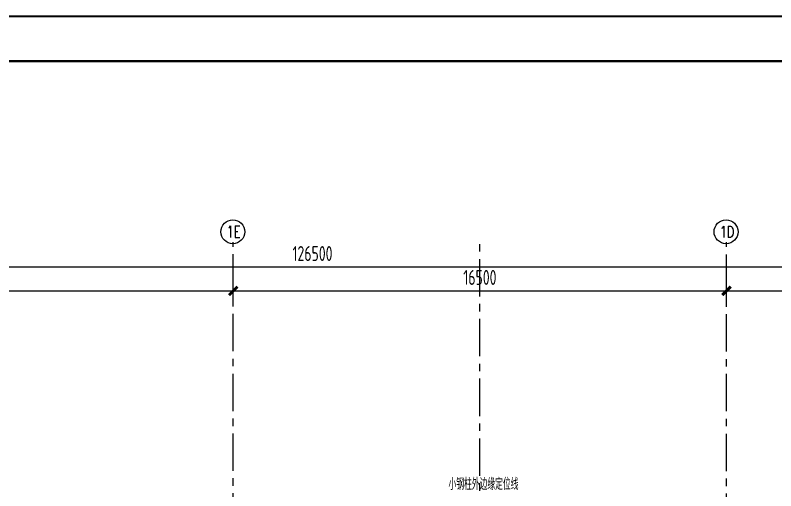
# Model space of a CAD drawing. Extents: x -1201378 to 2367219, y -619313 to 244905.
# Drawn here: x 143847 to 169291, y 228989 to 244905 of the extents above; entities that cross this region are included whole.
import ezdxf
from ezdxf.enums import TextEntityAlignment as Align

# ---------------------------------------------------------------- set-up
doc = ezdxf.new("R2010")
doc.units = 0
doc.header["$LTSCALE"] = 1000
doc.linetypes.add('CENTER', pattern=[2, 1.25, -0.25, 0.25, -0.25])
doc.layers.get('0').update_dxf_attribs({"linetype": 'CONTINUOUS'})
doc.layers.get('Defpoints').update_dxf_attribs({"linetype": 'CONTINUOUS'})
doc.layers.add('0-cxFrame', color=155, linetype='CONTINUOUS')
doc.layers.add('S-SGJ', color=21, linetype='CONTINUOUS')
for name, color, linetype, lineweight in [('0-cxText', 131, 'CONTINUOUS', 25), ('S-axis', 111, 'CONTINUOUS', 0), ('S-dote', 5, 'CENTER', 0)]:
    doc.layers.add(name, color=color, linetype=linetype, lineweight=lineweight)
doc.styles.add('_TCH_AXIS', font='COMPLEX', dxfattribs={"bigfont": 'GBCBIG'})
doc.styles.add('cx_tuming', font='simhei.ttf')
doc.styles.add('cx_tuqian1', font='')
doc.styles.add('SS1', font='tj-romans1.shx', dxfattribs={"width": 0.7, "bigfont": 'tj-hztxt1.shx'})
doc.styles.add('TSSD_Dimension', font='tssdeng.shx', dxfattribs={"width": 0.7, "bigfont": 'hztxt.shx'})
doc.styles.add('黑体', font='simhei.ttf', dxfattribs={"width": 0.8})
doc.styles.get('cx_tuqian1').set_extended_font_data('SimSun')
doc.dimstyles.new('TSSD_200_200', dxfattribs={"dimtxt": 500, "dimasz": 200, "dimexe": 200, "dimexo": 500, "dimgap": 200, "dimtad": 1, "dimdec": 0, "dimzin": 0, "dimdsep": 46, "dimtxsty": 'TSSD_Dimension', "dimblk": 'ARCHTICK', "dimcen": 0, "dimdle": 200, "dimclrt": 7, "dimadec": 0, "dimazin": 0, "dimtfac": 1, "dimtdec": 0, "dimtix": 1, "dimtmove": 2, "dimatfit": 3, "dimfxl": 1, "dimtolj": 1, "dimtzin": 0, "dimarcsym": 0})

# ---------------------------------------------------------------- blocks, each defined once
blk = doc.blocks.new('TK22.A0 L(Dragon)')
at = {"layer": '0-cxFrame', "color": 7, "const_width": 0.5}
blk.add_lwpolyline([(0, 0), (-1486, 0), (-1486, 841), (0, 841)], close=True, dxfattribs=at)
at = {"layer": '0-cxFrame', "const_width": 0.5}
blk.add_lwpolyline([(-80, 10), (-1466, 10), (-1466, 831), (-80, 831)], close=True, dxfattribs=at)
at = {"style": '黑体', "flags": 4}
blk.add_attdef('图幅', text='', height=3.3, dxfattribs=at).set_placement((-40, 3), align=Align.RIGHT)
at = {"layer": '0-cxText', "flags": 4}
for tag, height, style, p in [('建设单位', 3.5, 'cx_tuming', (-45, 240)), ('项目名称', 3.5, 'cx_tuming', (-45, 210)), ('子项名称', 3.5, 'cx_tuming', (-45, 180)), ('工程编号', 3.3, 'cx_tuqian1', (-35, 165)), ('图名1', 3.5, 'cx_tuming', (-45, 87)), ('图名2', 3.5, 'cx_tuming', (-45, 79)), ('图名3', 3.5, 'cx_tuming', (-45, 71)), ('出图日期', 3.3, 'cx_tuqian1', (-39, 60)), ('专业', 3.3, 'cx_tuqian1', (-55, 52)), ('图号', 3.3, 'cx_tuqian1', (-55, 44)), ('版次', 3.3, 'cx_tuqian1', (-20, 44))]:
    blk.add_attdef(tag, text='', height=height, dxfattribs=dict(at, style=style)).set_placement(p, align=Align.MIDDLE)
at = {"layer": 'Defpoints', "color": 6, "flags": 4}
for tag, height, style, p in [('tufu', 3.3, '黑体', (-12, 12)), ('dwfname', 4, 'cx_tuqian1', (-80, 3))]:
    blk.add_attdef(tag, text='', height=height, dxfattribs=dict(at, style=style)).set_placement(p, align=Align.RIGHT)
blk = doc.blocks.new('_ArchTick')
at = {"color": 0, "linetype": 'ByBlock', "const_width": 0.5}
blk.add_lwpolyline([(-0.71, -0.71), (0.71, 0.71)], dxfattribs=at)
blk = doc.blocks.new('*D2997')
at = {"layer": 'Defpoints', "color": 0, "transparency": 16777216}
for p in [(-148858, 123054), (-165358, 122147), (-148858, 122147)]:
    blk.add_point(p, dxfattribs=at)
at = {"layer": 'S-axis', "color": 0, "lineweight": -2, "transparency": 16777216}
for p, q in [((-165358, 122647), (-165358, 123254)), ((-148858, 122647), (-148858, 123254)), ((-165558, 123054), (-148658, 123054))]:
    blk.add_line(p, q, dxfattribs=at)
at = {"layer": 'S-axis', "color": 0, "lineweight": -2, "transparency": 16777216, "xscale": 200, "yscale": 200, "zscale": 200, "rotation": 180}
blk.add_blockref('_ArchTick', (-165358, 123054), dxfattribs=at)
at = {"layer": 'S-axis', "color": 0, "lineweight": -2, "transparency": 16777216, "xscale": 200, "yscale": 200, "zscale": 200}
blk.add_blockref('_ArchTick', (-148858, 123054), dxfattribs=at)
at = {"layer": 'S-axis', "color": 7, "transparency": 16777216, "insert": (-157108, 123504), "char_height": 500, "attachment_point": 5, "style": 'TSSD_Dimension'}
blk.add_mtext('\\A1;16500', dxfattribs=at)
blk = doc.blocks.new('*D2998')
at = {"layer": 'Defpoints', "color": 0, "transparency": 16777216}
for p in [(-132358, 123054), (-148858, 122147), (-132358, 122147)]:
    blk.add_point(p, dxfattribs=at)
at = {"layer": 'S-axis', "color": 0, "lineweight": -2, "transparency": 16777216}
for p, q in [((-148858, 122647), (-148858, 123254)), ((-132358, 122647), (-132358, 123254)), ((-149058, 123054), (-132158, 123054))]:
    blk.add_line(p, q, dxfattribs=at)
at = {"layer": 'S-axis', "color": 0, "lineweight": -2, "transparency": 16777216, "xscale": 200, "yscale": 200, "zscale": 200, "rotation": 180}
blk.add_blockref('_ArchTick', (-148858, 123054), dxfattribs=at)
at = {"layer": 'S-axis', "color": 0, "lineweight": -2, "transparency": 16777216, "xscale": 200, "yscale": 200, "zscale": 200}
blk.add_blockref('_ArchTick', (-132358, 123054), dxfattribs=at)
at = {"layer": 'S-axis', "color": 7, "transparency": 16777216, "insert": (-140608, 123504), "char_height": 500, "attachment_point": 5, "style": 'TSSD_Dimension'}
blk.add_mtext('\\A1;16500', dxfattribs=at)
blk = doc.blocks.new('*D2999')
at = {"layer": 'Defpoints', "color": 0, "transparency": 16777216}
for p in [(-115858, 123054), (-132358, 122147), (-115858, 122147)]:
    blk.add_point(p, dxfattribs=at)
at = {"layer": 'S-axis', "color": 0, "lineweight": -2, "transparency": 16777216}
for p, q in [((-132358, 122647), (-132358, 123254)), ((-115858, 122647), (-115858, 123254)), ((-132558, 123054), (-115658, 123054))]:
    blk.add_line(p, q, dxfattribs=at)
at = {"layer": 'S-axis', "color": 0, "lineweight": -2, "transparency": 16777216, "xscale": 200, "yscale": 200, "zscale": 200, "rotation": 180}
blk.add_blockref('_ArchTick', (-132358, 123054), dxfattribs=at)
at = {"layer": 'S-axis', "color": 0, "lineweight": -2, "transparency": 16777216, "xscale": 200, "yscale": 200, "zscale": 200}
blk.add_blockref('_ArchTick', (-115858, 123054), dxfattribs=at)
at = {"layer": 'S-axis', "color": 7, "transparency": 16777216, "insert": (-124108, 123504), "char_height": 500, "attachment_point": 5, "style": 'TSSD_Dimension'}
blk.add_mtext('\\A1;16500', dxfattribs=at)
blk = doc.blocks.new('*D3019')
at = {"layer": 'Defpoints', "color": 0, "transparency": 16777216}
for p in [(-82958, 123854), (-209458, 122247), (-82958, 122247)]:
    blk.add_point(p, dxfattribs=at)
at = {"layer": 'S-axis', "color": 0, "lineweight": -2, "transparency": 16777216}
for p, q in [((-209458, 122747), (-209458, 124054)), ((-82958, 122747), (-82958, 124054)), ((-209658, 123854), (-82758, 123854))]:
    blk.add_line(p, q, dxfattribs=at)
at = {"layer": 'S-axis', "color": 0, "lineweight": -2, "transparency": 16777216, "xscale": 200, "yscale": 200, "zscale": 200, "rotation": 180}
blk.add_blockref('_ArchTick', (-209458, 123854), dxfattribs=at)
at = {"layer": 'S-axis', "color": 0, "lineweight": -2, "transparency": 16777216, "xscale": 200, "yscale": 200, "zscale": 200}
blk.add_blockref('_ArchTick', (-82958, 123854), dxfattribs=at)
at = {"layer": 'S-axis', "color": 7, "transparency": 16777216, "insert": (-146208, 124304), "char_height": 500, "attachment_point": 5, "style": 'TSSD_Dimension'}
blk.add_mtext('\\A1;126500', dxfattribs=at)
blk = doc.blocks.new('1#轴网')
at = {"layer": 'S-axis'}
for centre in [(-148873.4, 125033.1), (-132373.4, 125033.1)]:
    blk.add_circle(centre, 400, dxfattribs=at)
at = {"layer": 'S-dote'}
for p, q in [((-148858.5, 19032.5), (-148858.5, 124689.3)), ((-140608.5, 18867), (-140608.5, 124689.3)), ((-132358.5, 19024), (-132358.5, 124689.3))]:
    blk.add_line(p, q, dxfattribs=at)
at = {"layer": 'S-axis', "style": '_TCH_AXIS', "width": 0.705882}
for s, height, p in [('1E', 387.75, (-149075.4, 124839.2)), ('1D', 381.3, (-132578.4, 124842.5))]:
    blk.add_text(s, height=height, dxfattribs=at).set_placement(p)
at = {"layer": 'S-axis'}
for p1, p2, distance, picture, middle in [((-209458.5, 122247), (-82958.5, 122247), 1606.7, '*D3019', (-146208.5, 124303.7)), ((-165358.5, 122147), (-148858.5, 122147), 906.7, '*D2997', (-157108.5, 123503.7)), ((-148858.5, 122147), (-132358.5, 122147), 906.7, '*D2998', (-140608.5, 123503.7)), ((-132358.5, 122147), (-115858.5, 122147), 906.7, '*D2999', (-124108.5, 123503.7))]:
    dim = blk.add_aligned_dim(p1=p1, p2=p2, distance=distance, dimstyle='TSSD_200_200', dxfattribs=at)
    dim.commit()
    dim.dimension.update_dxf_attribs({"geometry": picture, "text_midpoint": middle})

msp = doc.modelspace()

# ---------------------------------------------------------------- block references
at = {"layer": '0-cxFrame', "xscale": 150, "yscale": 150, "zscale": 150}
msp.add_blockref('TK22.A0 L(Dragon)', (267181.8, 118717.3), dxfattribs=at)
at = {"layer": 'S-axis'}
msp.add_blockref('1#轴网', (300000, 112624.8), dxfattribs=at)

# ---------------------------------------------------------------- texts
at = {"layer": 'S-SGJ', "style": 'SS1', "width": 0.5}
msp.add_text('小钢柱外边缘定位线', height=400, dxfattribs=at).set_placement((158342.9, 229217.2), align=Align.MIDDLE_LEFT)

doc.saveas('drawing.dxf')
